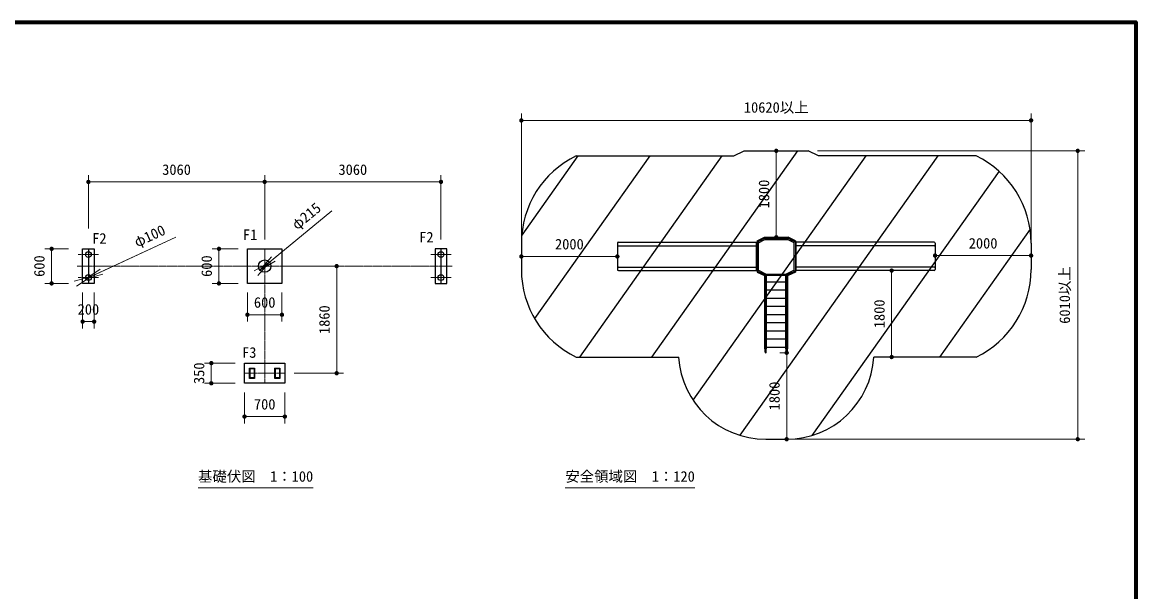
# Model space of a CAD drawing. Units: millimetres on the paper, enlarged 40 times, with parts at other scales. Extents: x 600 to 16200, y 600 to 11280.
# Drawn here: x 8469 to 16200, y 7326 to 11280 of the extents above; entities that cross this region are included whole.
import ezdxf
from ezdxf.enums import TextEntityAlignment as Align

# ---------------------------------------------------------------- set-up
doc = ezdxf.new("R2010")
doc.units = ezdxf.units.MM
doc.header["$LTSCALE"] = 40
doc.linetypes.add('USER1', pattern=[0.3, 0.2, -0.025, 0.05, -0.025])
for name, color, linetype, lineweight in [('D-BMK\u3000構造物基準線(中心線等)', 2, 'USER1', 13), ('D-STR-DIM\u3000寸法線、寸法値', 7, 'Continuous', 13), ('D-STR-HTXT\u3000旗上げ', 7, 'Continuous', 13), ('D-STR\u3000構造物外形線', 1, 'Continuous', 25), ('D-TTL', 7, 'Continuous', 70)]:
    doc.layers.add(name, color=color, linetype=linetype, lineweight=lineweight)
doc.layers.add('D-STR-TXT\u3000文字列', color=7, linetype='Continuous')
doc.styles.add('ＭＳ ゴシック', font='')
doc.styles.get('ＭＳ ゴシック').set_extended_font_data('MS Gothic')

# ---------------------------------------------------------------- blocks, each defined once
blk = doc.blocks.new('filled_dot')
at = {"color": 0, "linetype": 'Continuous', "lineweight": -2, "const_width": 1.25}
blk.add_lwpolyline([(-0.625, 0, 1), (0.625, 0, 1)], format="xyb", close=True, dxfattribs=at)
blk = doc.blocks.new('open_arrow')
at = {"color": 0, "linetype": 'Continuous', "lineweight": -2}
blk.add_lwpolyline([(7.5, 1.25), (0, 0), (7.5, -1.25)], dxfattribs=at)

msp = doc.modelspace()

# ---------------------------------------------------------------- linework, layer by layer
at = {"layer": 'D-BMK\u3000構造物基準線(中心線等)'}
for p, q in [((8858.01, 9666.72), (8998.01, 9666.72)), ((10152.01, 9706.72), (10152.01, 8773.04)), ((11446.01, 9666.72), (11306.01, 9666.72)), ((8850.42, 9586.72), (11453.61, 9586.72)), ((8858.01, 9506.72), (8998.01, 9506.72)), ((11446.01, 9506.72), (11306.01, 9506.72)), ((10292.01, 8843.04), (10012.01, 8843.04))]:
    msp.add_line(p, q, dxfattribs=at)
at = {"layer": 'D-STR-DIM\u3000寸法線、寸法値'}
for p, q in [((11934.19, 9717.92), (11934.19, 10646.33)), ((11934.19, 10598.33), (15473.52, 10598.33)), ((15473.52, 9724), (15473.52, 10646.33)), ((13703.86, 9787.25), (13703.86, 10387.25)), ((13989.95, 10387.25), (15845.54, 10387.25)), ((15797.54, 10387.25), (15797.54, 8384.89)), ((8928.01, 9846.96), (8928.01, 10219.4)), ((10152.01, 9770.72), (10152.01, 10219.4)), ((10152.01, 9770.72), (10152.01, 10219.4)), ((11376.01, 9770.72), (11376.01, 10219.4)), ((8928.01, 10171.4), (10152.01, 10171.4)), ((10152.01, 10171.4), (11376.01, 10171.4)), ((10618.52, 9970), (10118.79, 9559.42)), ((10185.24, 9614.02), (10618.52, 9970)), ((9535.66, 9786.77), (8909.85, 9498.35)), ((8946.18, 9515.09), (9535.66, 9786.77)), ((8789.03, 9706.72), (8624.36, 9706.72)), ((8672.36, 9706.72), (8672.36, 9466.72)), ((9968.01, 9706.72), (9786.36, 9706.72)), ((9834.36, 9706.72), (9834.36, 9466.72)), ((14806.86, 9660), (14806.86, 9708)), ((15473.52, 9660), (15473.52, 9708)), ((12600.86, 9653.92), (11934.19, 9653.92)), ((14806.86, 9660), (15473.52, 9660)), ((10361.45, 9586.72), (10700, 9586.72)), ((10652, 8843.04), (10652, 9586.72)), ((14505.33, 9555.59), (14505.33, 8955.59)), ((8789.03, 9466.72), (8624.36, 9466.72)), ((9968.01, 9466.72), (9786.36, 9466.72)), ((8888.01, 9402.72), (8888.01, 9153.32)), ((8968.01, 9402.72), (8968.01, 9153.32)), ((10032.01, 9402.72), (10032.01, 9201.15)), ((10272.01, 9402.72), (10272.01, 9201.15)), ((8888.01, 9201.32), (8968.01, 9201.32)), ((10032.01, 9249.15), (10272.01, 9249.15)), ((13776.69, 8984.82), (13728.69, 8984.82)), ((13776.69, 8984.82), (13776.69, 8384.89)), ((9948.01, 8913.04), (9733.35, 8913.04)), ((9781.35, 8913.04), (9781.35, 8773.04)), ((10356.01, 8843.04), (10700, 8843.04)), ((9948.01, 8773.04), (9733.35, 8773.04)), ((10012.01, 8709.04), (10012.01, 8494.12)), ((10292.01, 8709.04), (10292.01, 8494.12)), ((10012.01, 8542.12), (10292.01, 8542.12)), ((13767.86, 8384.89), (15845.54, 8384.89))]:
    msp.add_line(p, q, dxfattribs=at)
at = {"layer": 'D-STR-HTXT\u3000旗上げ'}
for p, q in [((9689.41, 8047.93), (10489.41, 8047.93)), ((12239.29, 8047.93), (13139.29, 8047.93))]:
    msp.add_line(p, q, dxfattribs=at)
at = {"layer": 'D-STR\u3000構造物外形線'}
for p, q in [((13851.45, 10387.25), (12837.02, 8955.59)), ((13410.61, 10352.25), (13481.76, 10387.25)), ((13481.76, 10387.25), (13925.95, 10387.25)), ((13997.1, 10352.25), (13925.95, 10387.25)), ((12326.65, 10352.25), (11936.53, 9801.67)), ((12826.65, 10352.25), (12026.17, 9222.53)), ((12315.4, 10352.25), (13410.61, 10352.25)), ((13326.65, 10352.25), (12337.02, 8955.59)), ((14326.65, 10352.25), (13125.36, 8656.87)), ((14826.65, 10352.25), (13451.84, 8411.99)), ((15092.31, 10352.25), (13997.1, 10352.25)), ((15251.11, 10245.63), (13950.73, 8410.42)), ((15466.33, 9843.73), (14837.02, 8955.59)), ((11934.19, 9745.59), (11934.19, 9562.25)), ((12600.86, 9745.59), (12600.86, 9562.25)), ((12607.52, 9752.25), (13565.86, 9752.25)), ((13567.52, 9750.59), (13567.52, 9557.25)), ((13570.52, 9762.25), (13621.34, 9787.25)), ((13570.52, 9762.25), (13570.52, 9545.59)), ((13572.73, 9756.14), (13622.9, 9780.59)), ((13579.59, 9749.4), (13625.01, 9771.52)), ((13579.59, 9555.59), (13579.59, 9752.25)), ((13621.34, 9787.25), (13786.37, 9787.25)), ((13622.9, 9780.59), (13784.82, 9780.59)), ((13625.01, 9771.52), (13782.71, 9771.52)), ((13828.12, 9749.4), (13782.71, 9771.52)), ((13834.98, 9756.14), (13784.82, 9780.59)), ((13837.19, 9762.25), (13786.37, 9787.25)), ((13828.12, 9555.59), (13828.12, 9752.25)), ((13837.19, 9762.25), (13837.19, 9545.59)), ((13840.19, 9750.59), (13840.19, 9557.25)), ((14800.19, 9752.25), (13841.86, 9752.25)), ((14806.86, 9745.59), (14806.86, 9562.25)), ((15473.52, 9745.59), (15473.52, 9562.25)), ((8928.01, 9706.72), (8928.01, 9466.72)), ((10032.01, 9466.72), (10032.01, 9706.72)), ((10032.01, 9706.72), (10272.01, 9706.72)), ((10272.01, 9706.72), (10272.01, 9466.72)), ((11376.01, 9706.72), (11376.01, 9466.72)), ((12607.52, 9727.25), (13565.86, 9727.25)), ((14800.19, 9727.25), (13841.86, 9727.25)), ((12607.52, 9580.59), (13565.86, 9580.59)), ((12607.52, 9555.59), (13565.86, 9555.59)), ((13570.52, 9545.59), (13621.34, 9520.59)), ((13572.73, 9551.69), (13625.99, 9525.74)), ((13579.59, 9558.44), (13634.59, 9531.65)), ((13621.34, 9520.59), (13623.86, 9520.59)), ((13623.86, 9013.36), (13623.86, 9520.59)), ((13625.99, 9520.59), (13623.86, 9520.59)), ((13623.86, 9520.59), (13625.99, 9520.59)), ((13625.99, 8989.36), (13625.99, 9527.11)), ((13630.52, 9531.65), (13777.19, 9531.65)), ((13777.19, 9522.59), (13630.52, 9522.59)), ((13635.06, 8989.36), (13635.06, 9522.59)), ((13772.66, 9520.59), (13635.06, 9520.59)), ((13637.19, 9520.59), (13635.06, 9520.59)), ((13770.52, 9520.59), (13637.19, 9520.59)), ((13637.19, 9013.36), (13637.19, 9520.59)), ((13770.52, 9013.36), (13770.52, 9520.59)), ((13770.52, 9520.59), (13772.66, 9520.59)), ((13772.66, 8989.36), (13772.66, 9522.59)), ((13772.66, 9522.59), (13772.66, 9187.25)), ((13828.12, 9558.44), (13773.13, 9531.65)), ((13834.98, 9551.69), (13781.72, 9525.74)), ((13781.72, 9527.12), (13781.72, 9187.25)), ((13781.72, 8989.36), (13781.72, 9527.11)), ((13783.86, 9520.59), (13781.72, 9520.59)), ((13786.37, 9520.59), (13781.72, 9520.59)), ((13783.86, 9520.59), (13781.72, 9520.59)), ((13783.86, 9013.36), (13783.86, 9520.59)), ((13837.19, 9545.59), (13786.37, 9520.59)), ((14800.19, 9580.59), (13841.86, 9580.59)), ((14800.19, 9555.59), (13841.86, 9555.59)), ((10272.01, 9466.72), (10032.01, 9466.72)), ((13623.86, 9503.92), (13625.99, 9503.92)), ((13635.06, 9503.92), (13637.19, 9503.92)), ((13637.19, 9478.46), (13770.52, 9478.46)), ((13770.52, 9503.92), (13772.66, 9503.92)), ((13781.72, 9503.92), (13783.86, 9503.92)), ((13637.19, 9421.39), (13770.52, 9421.39)), ((13637.19, 9364.73), (13770.52, 9364.73)), ((13637.19, 9308.06), (13770.52, 9308.06)), ((13637.19, 9251.39), (13770.52, 9251.39)), ((13637.19, 9194.73), (13770.52, 9194.73)), ((13637.19, 9138.06), (13770.52, 9138.06)), ((13637.19, 9081.39), (13770.52, 9081.39)), ((13625.99, 9013.36), (13623.86, 9013.36)), ((13635.06, 9013.36), (13637.19, 9013.36)), ((13637.19, 9024.73), (13770.52, 9024.73)), ((13772.66, 9013.36), (13770.52, 9013.36)), ((13781.72, 9013.36), (13783.86, 9013.36)), ((10012.01, 8773.04), (10012.01, 8913.04)), ((10012.01, 8913.04), (10292.01, 8913.04)), ((10292.01, 8913.04), (10292.01, 8773.04)), ((12315.4, 8955.59), (13026.93, 8955.59)), ((15092.31, 8955.59), (14380.78, 8955.59)), ((10046.01, 8879.04), (10050.01, 8875.04)), ((10078.01, 8875.04), (10082.01, 8879.04)), ((10226.01, 8875.04), (10222.01, 8879.04)), ((10258.01, 8879.04), (10254.01, 8875.04)), ((10292.01, 8773.04), (10012.01, 8773.04)), ((10050.01, 8811.04), (10046.01, 8807.04)), ((10078.01, 8811.04), (10082.01, 8807.04)), ((10226.01, 8811.04), (10222.01, 8807.04)), ((10254.01, 8811.04), (10258.01, 8807.04)), ((13631.02, 8384.89), (13776.69, 8384.89))]:
    msp.add_line(p, q, dxfattribs=at)
for points in [[(13567.52, 9752.25), (13570.52, 9752.25), (13570.52, 9555.59), (13567.52, 9555.59)], [(13840.19, 9752.25), (13837.19, 9752.25), (13837.19, 9555.59), (13840.19, 9555.59)], [(8888.01, 9466.72), (8888.01, 9706.72), (8968.01, 9706.72), (8968.01, 9466.72)], [(11416.01, 9466.72), (11416.01, 9706.72), (11336.01, 9706.72), (11336.01, 9466.72)], [(10046.01, 8879.04), (10082.01, 8879.04), (10082.01, 8807.04), (10046.01, 8807.04)], [(10050.01, 8875.04), (10078.01, 8875.04), (10078.01, 8811.04), (10050.01, 8811.04)], [(10222.01, 8879.04), (10258.01, 8879.04), (10258.01, 8807.04), (10222.01, 8807.04)], [(10226.01, 8875.04), (10254.01, 8875.04), (10254.01, 8811.04), (10226.01, 8811.04)]]:
    msp.add_lwpolyline(points, close=True, dxfattribs=at)
for centre, radius in [((13601.81, 9764.91), 2.88), ((13630.52, 9776.05), 2.88), ((13667.19, 9776.05), 2.88), ((13703.86, 9776.05), 2.88), ((13740.52, 9776.05), 2.88), ((13777.19, 9776.05), 2.88), ((13805.9, 9764.91), 2.88), ((8928.01, 9666.72), 20), ((11376.01, 9666.72), 20), ((10152.01, 9586.72), 43), ((8928.01, 9506.72), 20), ((11376.01, 9506.72), 20), ((13601.81, 9542.93), 2.88), ((13805.9, 9542.93), 2.88)]:
    msp.add_circle(centre, radius, dxfattribs=at)
for centre, radius, start, end in [((12607.52, 9745.59), 673.33, 115.71148, 180), ((14800.19, 9745.59), 673.33, 0, 64.28852), ((12607.52, 9745.59), 6.67, 90, 180), ((13565.86, 9750.59), 1.67, 0, 90), ((13575.06, 9752.25), 4.53, 0, 180), ((13832.66, 9752.25), 4.53, 0, 180), ((13841.86, 9750.59), 1.67, 90, 180), ((14800.19, 9745.59), 6.67, 0, 90), ((12607.52, 9733.92), 6.67, 180, 270), ((13565.86, 9728.92), 1.67, 270, 0), ((13841.86, 9728.92), 1.67, 180, 270), ((14800.19, 9733.92), 6.67, 270, 0), ((12607.52, 9562.25), 673.33, 180, 244.28852), ((12607.52, 9573.92), 6.67, 90, 180), ((12607.52, 9562.25), 6.67, 180, 270), ((13565.86, 9578.92), 1.67, 0, 90), ((13565.86, 9557.25), 1.67, 270, 0), ((13575.06, 9555.59), 4.53, 180, 0), ((13630.52, 9527.12), 4.53, 90, 270), ((13777.19, 9527.12), 4.53, 270, 90), ((13832.66, 9555.59), 4.53, 180, 0), ((13841.86, 9578.92), 1.67, 90, 180), ((13841.86, 9557.25), 1.67, 180, 270), ((14800.19, 9573.92), 6.67, 0, 90), ((14800.19, 9562.25), 6.67, 270, 0), ((14800.19, 9562.25), 673.33, 295.71148, 0), ((13630.52, 8989.36), 4.53, 180, 0), ((13777.19, 8989.36), 4.53, 180, 0), ((13631.02, 8990.96), 606.07, 183.34609, 270), ((13776.69, 8990.96), 606.07, 270, 356.65391)]:
    msp.add_arc(centre, radius, start, end, dxfattribs=at)
at = {"layer": 'D-TTL'}
msp.add_lwpolyline([(600, 600), (600, 11280), (16200, 11280), (16200, 600)], close=True, dxfattribs=at)

# ---------------------------------------------------------------- block references
at = {"layer": 'D-STR-DIM\u3000寸法線、寸法値', "xscale": 12, "yscale": 12}
for p in [(11934.19, 10598.33), (8928.01, 10171.4), (10152.01, 10171.4), (11934.19, 9653.92), (14806.86, 9660), (8888.01, 9201.32), (10032.01, 9249.15), (10012.01, 8542.12)]:
    msp.add_blockref('filled_dot', p, dxfattribs=at)
at = {"layer": 'D-STR-DIM\u3000寸法線、寸法値'}
for name, p, xscale, yscale, rotation in [('filled_dot', (15473.52, 10598.33), 12, 12, 180), ('filled_dot', (13703.86, 10387.25), 12, 12, 270), ('filled_dot', (15797.54, 10387.25), 12, 12, 270), ('filled_dot', (10152.01, 10171.4), 12, 12, 180), ('filled_dot', (11376.01, 10171.4), 12, 12, 180), ('filled_dot', (13703.86, 9787.25), 12, 12, 90), ('filled_dot', (8672.36, 9706.72), 12, 12, 270), ('filled_dot', (9834.36, 9706.72), 12, 12, 270), ('filled_dot', (12600.86, 9653.92), 12, 12, 180), ('filled_dot', (15473.52, 9660), 12, 12, 180), ('open_arrow', (10185.24, 9614.02), 16, 16, 219.4), ('open_arrow', (10118.79, 9559.42), 16, 16, 39.4), ('filled_dot', (10652, 9586.72), 12, 12, 270), ('open_arrow', (8946.18, 9515.09), 16, 16, 204.7), ('open_arrow', (8909.85, 9498.35), 16, 16, 24.7), ('filled_dot', (14505.33, 9555.59), 12, 12, 270), ('filled_dot', (8672.36, 9466.72), 12, 12, 90), ('filled_dot', (9834.36, 9466.72), 12, 12, 90), ('filled_dot', (8968.01, 9201.32), 12, 12, 180), ('filled_dot', (10272.01, 9249.15), 12, 12, 180), ('filled_dot', (13776.69, 8984.82), 12, 12, 270), ('filled_dot', (14505.33, 8955.59), 12, 12, 90), ('filled_dot', (9781.35, 8913.04), 12, 12, 270), ('filled_dot', (10652, 8843.04), 12, 12, 90), ('filled_dot', (9781.35, 8773.04), 12, 12, 90), ('filled_dot', (10292.01, 8542.12), 12, 12, 180), ('filled_dot', (13776.69, 8384.89), 12, 12, 90), ('filled_dot', (15797.54, 8384.89), 12, 12, 90)]:
    msp.add_blockref(name, p, dxfattribs=dict(at, xscale=xscale, yscale=yscale, rotation=rotation))

# ---------------------------------------------------------------- texts
at = {"layer": 'D-STR-DIM\u3000寸法線、寸法値', "style": 'ＭＳ ゴシック'}
for s, p in [('10620以上', (13703.86, 10688.92)), ('3060', (9540.01, 10256.91)), ('3060', (10764.01, 10256.91)), ('2000', (12267.52, 9739.43)), ('2000', (15140.19, 9745.51)), ('600', (10152.01, 9334.66)), ('200', (8928.01, 9286.83)), ('700', (10152.01, 8627.63))]:
    msp.add_text(s, height=73.31, dxfattribs=at).set_placement(p, align=Align.MIDDLE_CENTER)
for s, rotation, p in [('1800', 90, (13618.35, 10087.25)), ('φ215', 39.406, (10440.32, 9934.26)), ('φ100', 24.743, (9353.06, 9796.76)), ('600', 90, (8586.84, 9586.72)), ('600', 90, (9748.85, 9586.72)), ('6010以上', 90, (15706.95, 9386.07)), ('1860', 90, (10566.49, 9214.88)), ('1800', 90, (14419.82, 9255.59)), ('350', 90, (9695.84, 8843.04)), ('1800', 90, (13691.18, 8684.86))]:
    msp.add_text(s, height=73.31, rotation=rotation, dxfattribs=at).set_placement(p, align=Align.MIDDLE_CENTER)
at = {"layer": 'D-STR-HTXT\u3000旗上げ', "style": 'ＭＳ ゴシック'}
for s, p in [('基礎伏図\u30001：100', (9689.41, 8067.93)), ('安全領域図\u30001：120', (12239.29, 8067.93))]:
    msp.add_text(s, height=73.31, dxfattribs=at).set_placement(p, align=Align.BOTTOM_LEFT)
at = {"layer": 'D-STR-TXT\u3000文字列', "style": 'ＭＳ ゴシック'}
for s, p in [('F1', (10001.02, 9746.07)), ('F2', (11224.74, 9729.24)), ('F2', (8954.27, 9720.75)), ('F3', (9994.95, 8928.4))]:
    msp.add_text(s, height=73.31, dxfattribs=at).set_placement(p, align=Align.BOTTOM_LEFT)

doc.saveas('drawing.dxf')
